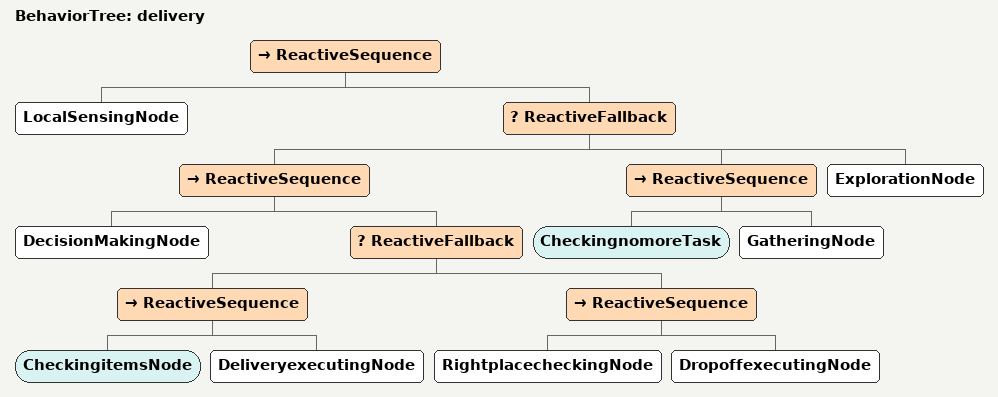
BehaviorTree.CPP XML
<?xml version="1.0" encoding="UTF-8"?>
<root BTCPP_format="4">
  <BehaviorTree ID="delivery">
    <ReactiveSequence>
      <LocalSensingNode/>
      <ReactiveFallback>
        <ReactiveSequence>
          <DecisionMakingNode/>
          <ReactiveFallback>
            <ReactiveSequence>
              <CheckingitemsNode/>
              <DeliveryexecutingNode/>
            </ReactiveSequence>
            <ReactiveSequence>
              <RightplacecheckingNode/>
              <DropoffexecutingNode/>
            </ReactiveSequence>
          </ReactiveFallback>
        </ReactiveSequence>
        <ReactiveSequence>
          <CheckingnomoreTask/>
          <GatheringNode/>
        </ReactiveSequence>
        <ExplorationNode/>
      </ReactiveFallback>
    </ReactiveSequence>
  </BehaviorTree>

</root>
